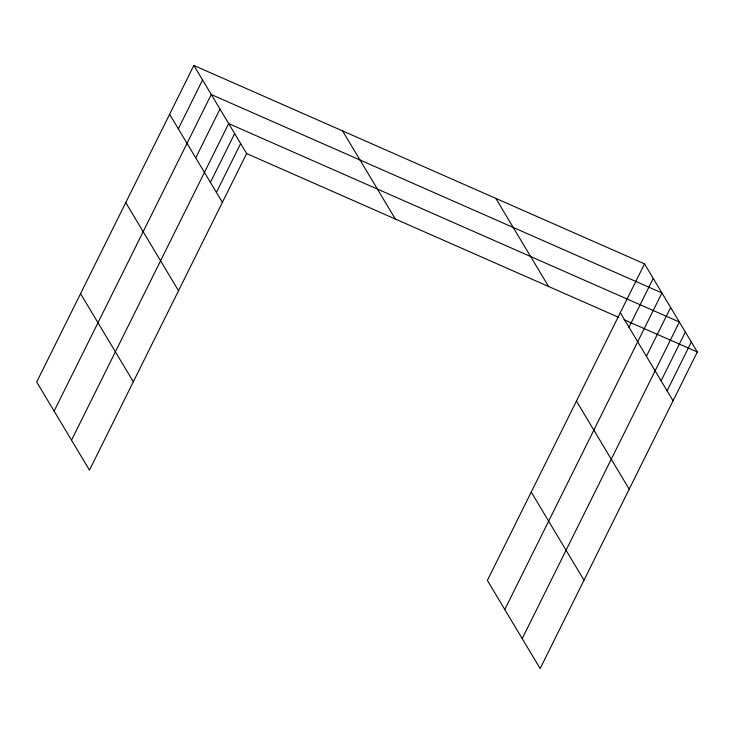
<?xml version="1.0" encoding="UTF-8"?>
<svg xmlns="http://www.w3.org/2000/svg" width="734" height="734" viewBox="0 0 734 734"><rect width="100%" height="100%" fill="white"/><g stroke="black" fill="none" stroke-linecap="round" stroke-linejoin="round"><path stroke-width="1.1" d="M193.849 65.436L36.7 382.019L89.465 470.136L246.624 153.562L193.849 65.436L644.535 263.864L697.3 351.981L540.151 668.564L487.376 580.438L644.535 263.864M178.325 128.808L202.556 79.978M54.114 411.104L211.264 94.521L661.949 292.939L504.79 609.523M195.739 157.883L219.971 109.063M71.528 440.18L228.678 123.596L679.363 322.015L522.204 638.598M210.419 182.408L234.66 133.588M216.402 192.4L240.642 143.57M629.001 327.226L653.242 278.397M646.415 356.302L670.656 307.482M661.105 380.827L685.336 332.007M667.087 390.818L691.318 341.989M246.624 153.562L618.808 317.418M623.973 319.694L697.3 351.981M620.294 312.684L673.06 400.801M495.808 198.382L548.573 286.499M576.438 401.048L629.203 489.165M342.576 130.918L395.342 219.035M531.242 492.083L584.007 580.199M169.618 114.265L222.384 202.382M125.753 202.621L178.518 290.747M80.566 293.664L133.331 381.781"/></g></svg>
